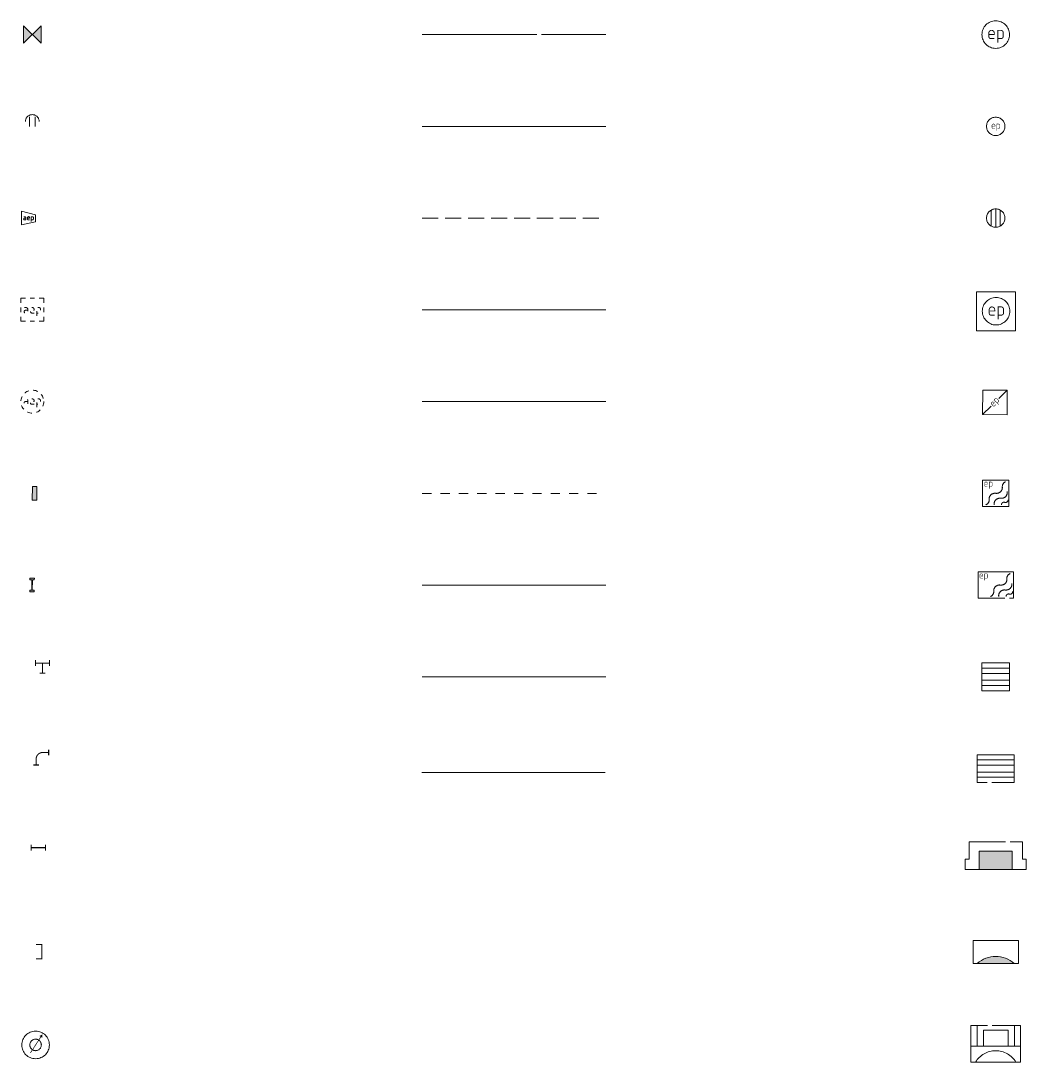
# Model space of a CAD drawing. Header units: metres. Extents: x 3068 to 3311, y 1718 to 1911.
# Drawn here: x 3100.8 to 3122.71, y 1887.85 to 1910.55 of the extents above; entities that cross this region are included whole.
import ezdxf

# ---------------------------------------------------------------- set-up
doc = ezdxf.new("R2010")
doc.units = ezdxf.units.M
for name, pattern in [('BL_0061', [2.5, 2.5, 0]), ('BL_0063', [0.5, 0.35, -0.15]), ('BL_0066', [0.4, 0.2, -0.2]), ('Socle_Continu', [2.5, 2.5, 0]), ('Socle_Discontinu', [0.075, 0.05, -0.025])]:
    doc.linetypes.add(name, pattern=pattern)
doc.layers.add('EAUPL_SCS', color=5, linetype='Socle_Continu', lineweight=13, true_color=0x0000ff)
doc.layers.add('EAUPO_SCT', color=140, linetype='Socle_Continu', lineweight=13)
doc.styles.add('Reseaux', font='arial.ttf')
doc.styles.get("Standard").update_dxf_attribs({"font": 'arial.ttf'})
doc.styles.add('Style_2', font='WINGDNG3.TTF')
doc.linetypes.add('BL_0062', pattern='A,0.127,0,["Γ",Standard,S=0.254,R=0,X=-0.127,Y=0]', length=0.127)
doc.linetypes.add('BL_0064', pattern='A,0.508,-0.381,[">",Standard,S=0.254,R=0,X=-0.3,Y=-0.127],0.381', length=1.27)
doc.linetypes.add('BL_0065', pattern='A,0.508,-0.381,[">",Standard,S=0.254,R=-23,X=-0.3,Y=-0.025],0.254', length=1.143)
doc.linetypes.add('BL_0067', pattern='A,0,["[",Standard,S=0.254,R=0,X=0,Y=-0.1],0.5,-0.5,0.5,-0.5,0.5,-0.5,0.5,-0.5', length=4)
doc.linetypes.add('BL_0068', pattern='A,0.508,-0.254,["}",Style_2,S=0.254,R=0,X=-0.2,Y=-0.12],0.254', length=1.016)
doc.linetypes.add('BL_0069', pattern='A,1,["<>",Standard,S=0.254,R=0,X=-0.2,Y=-0.12],0.254', length=1.254)

# ---------------------------------------------------------------- blocks, each defined once
blk = doc.blocks.new('BP_0085')
at = {"layer": 'EAUPL_SCS', "linetype": 'Socle_Continu'}
for p, q in [((0.353, 0.351), (0.534, 0.531)), ((0, 0), (0.185, 0.183))]:
    blk.add_line(p, q, dxfattribs=at)
at = {"layer": 'EAUPL_SCS', "linetype": 'Socle_Continu', "flags": 128}
blk.add_lwpolyline([(0.532, -0.002), (0, 0), (0.001, 0.532), (0.534, 0.531)], close=True, dxfattribs=at)
at = {"layer": 'EAUPL_SCS', "linetype": 'Socle_Continu', "const_width": 0.0107, "flags": 128}
for points in [[(0.289, 0.221), (0.261, 0.192, -0.424), (0.227, 0.191), (0.198, 0.219, -0.997785), (0.243, 0.266), (0.254, 0.255), (0.215, 0.214)], [(0.352, 0.217), (0.247, 0.317), (0.272, 0.343, -0.410802), (0.312, 0.344), (0.342, 0.315, -0.396178), (0.342, 0.276), (0.322, 0.256)]]:
    blk.add_lwpolyline(points, format="xyb", dxfattribs=at)
at = {"layer": 'EAUPL_SCS', "linetype": 'Socle_Continu', "flags": 9}
for tag, p in [('ID', (1.089, 0.793)), ('NATURE', (1.089, 0.472)), ('FAMILLE', (1.089, 0.151)), ('CALQUE', (1.089, -0.17)), ('PCRS', (1.089, -0.492))]:
    blk.add_attdef(tag, p, '', height=0.2, dxfattribs=at)
blk = doc.blocks.new('BP_0084')
at = {"layer": 'EAUPL_SCS', "linetype": 'Socle_Continu'}
blk.add_lwpolyline([(0, 0), (0.85, 0), (0.85, 0.85), (0, 0.85)], close=True, dxfattribs=at)
at = {"layer": 'EAUPL_SCS', "linetype": 'Socle_Continu', "const_width": 0.02, "flags": 128}
for points in [[(0.395, 0.339), (0.32, 0.339, -0.424), (0.275, 0.384), (0.275, 0.459, -0.997785), (0.395, 0.459), (0.395, 0.429), (0.29, 0.429)], [(0.469, 0.248), (0.469, 0.519), (0.537, 0.519, -0.410802), (0.589, 0.466), (0.589, 0.388, -0.396178), (0.537, 0.339), (0.484, 0.339)]]:
    blk.add_lwpolyline(points, format="xyb", dxfattribs=at)
at = {"layer": 'EAUPL_SCS', "linetype": 'Socle_Continu'}
blk.add_circle((0.425, 0.425), 0.3, dxfattribs=at)
at = {"layer": 'EAUPL_SCS', "linetype": 'Socle_Continu', "flags": 9}
for tag, p in [('ID', (1.171, 1.197)), ('NATURE', (1.171, 0.875)), ('FAMILLE', (1.171, 0.554)), ('CALQUE', (1.171, 0.233)), ('PCRS', (1.171, -0.088)), ('TYPE', (1.171, -0.41))]:
    blk.add_attdef(tag, p, '', height=0.2, dxfattribs=at)
blk = doc.blocks.new('BP_0083')
at = {"layer": 'EAUPL_SCS', "linetype": 'Socle_Continu'}
for p, q in [((-0.1, -0.173), (-0.1, 0.174)), ((0, 0.2), (0, -0.2)), ((0.1, -0.173), (0.1, 0.174))]:
    blk.add_line(p, q, dxfattribs=at)
blk.add_circle((0, 0), 0.2, dxfattribs=at)
at = {"layer": 'EAUPL_SCS', "linetype": 'Socle_Continu', "flags": 9}
for tag, p in [('ID', (0.631, 0.603)), ('NATURE', (0.631, 0.282)), ('FAMILLE', (0.631, -0.04)), ('CALQUE', (0.631, -0.361)), ('PCRS', (0.631, -0.682))]:
    blk.add_attdef(tag, p, '', height=0.2, dxfattribs=at)
blk = doc.blocks.new('BP_0081')
at = {"layer": 'EAUPL_SCS', "linetype": 'Socle_Continu', "const_width": 0.02, "flags": 128}
for points in [[(-0.031, -0.087), (-0.106, -0.087, -0.424), (-0.151, -0.042), (-0.151, 0.033, -0.997785), (-0.031, 0.033), (-0.031, 0.003), (-0.136, 0.003)], [(0.044, -0.177), (0.044, 0.093), (0.112, 0.093, -0.410802), (0.164, 0.041), (0.164, -0.037, -0.396178), (0.112, -0.087), (0.059, -0.087)]]:
    blk.add_lwpolyline(points, format="xyb", dxfattribs=at)
at = {"layer": 'EAUPL_SCS', "linetype": 'Socle_Continu'}
blk.add_circle((0, 0), 0.3, dxfattribs=at)
at = {"layer": 'EAUPL_SCS', "linetype": 'Socle_Continu', "flags": 9}
for tag, p in [('ID', (0.731, 0.67)), ('NATURE', (0.731, 0.348)), ('FAMILLE', (0.731, 0.027)), ('CALQUE', (0.731, -0.294)), ('PCRS', (0.731, -0.615)), ('TYPE', (0.731, -0.937))]:
    blk.add_attdef(tag, p, '', height=0.2, dxfattribs=at)
blk = doc.blocks.new('BP_0082')
at = {"layer": 'EAUPL_SCS', "linetype": 'Socle_Continu', "const_width": 0.0107, "flags": 128}
for points in [[(-0.016, -0.046), (-0.057, -0.046, -0.424), (-0.081, -0.022), (-0.081, 0.018, -0.997785), (-0.016, 0.018), (-0.016, 0.002), (-0.073, 0.002)], [(0.024, -0.095), (0.024, 0.05), (0.06, 0.05, -0.410802), (0.088, 0.022), (0.088, -0.02, -0.396178), (0.06, -0.046), (0.032, -0.046)]]:
    blk.add_lwpolyline(points, format="xyb", dxfattribs=at)
at = {"layer": 'EAUPL_SCS', "linetype": 'Socle_Continu'}
blk.add_circle((0, 0), 0.2, dxfattribs=at)
at = {"layer": 'EAUPL_SCS', "linetype": 'Socle_Continu', "flags": 9}
for tag, p in [('ID', (0.544, 0.461)), ('NATURE', (0.544, 0.14)), ('FAMILLE', (0.544, -0.181)), ('CALQUE', (0.544, -0.503)), ('PCRS', (0.544, -0.824))]:
    blk.add_attdef(tag, p, '', height=0.2, dxfattribs=at)
blk = doc.blocks.new('AP_0046')
at = {"layer": 'EAUPO_SCT', "linetype": 'Socle_Continu'}
blk.add_hatch(color=256, dxfattribs=at).paths.add_polyline_path([(0.101, 0.149), (0.099, -0.151), (-0.001, -0.15), (0.001, 0.15)])
at = {"layer": 'EAUPO_SCT', "linetype": 'Socle_Continu', "flags": 128}
blk.add_lwpolyline([(0.001, 0.15), (0.101, 0.149), (0.099, -0.151), (-0.001, -0.15)], close=True, dxfattribs=at)
at = {"layer": 'EAUPO_SCT', "linetype": 'Socle_Continu', "flags": 9}
for tag, p in [('ID', (0.768, 0.519)), ('NATURE', (0.768, 0.197)), ('FAMILLE', (0.768, -0.124)), ('CALQUE', (0.768, -0.445)), ('TYPE', (0.768, -0.767))]:
    blk.add_attdef(tag, p, '', height=0.2, dxfattribs=at)
blk = doc.blocks.new('AP_0045')
at = {"layer": 'EAUPO_SCT', "linetype": 'Socle_Discontinu', "flags": 128}
for points in [[(-0.099, 0), (-0.149, 0, 1.002527), (-0.149, -0.059), (-0.099, -0.059), (-0.099, 0.025, 0.408207), (-0.134, 0.059), (-0.168, 0.06)], [(0.039, -0.059), (-0.01, -0.059, -0.408864), (-0.04, -0.03), (-0.04, 0.02, -0.99952), (0.039, 0.02), (0.039, 0), (-0.04, 0)], [(0.099, -0.119), (0.099, 0.059), (0.143, 0.059, -0.410969), (0.178, 0.025), (0.178, -0.025, -0.406349), (0.143, -0.059), (0.099, -0.059)]]:
    blk.add_lwpolyline(points, format="xyb", dxfattribs=at)
at = {"layer": 'EAUPO_SCT', "linetype": 'Socle_Discontinu'}
blk.add_circle((0, 0), 0.25, dxfattribs=at)
at = {"layer": 'EAUPO_SCT', "linetype": 'Socle_Discontinu', "flags": 9}
for tag, p in [('ID', (0.789, 0.054)), ('NATURE', (0.789, -0.268)), ('FAMILLE', (0.789, -0.589)), ('CALQUE', (0.789, -0.91))]:
    blk.add_attdef(tag, p, '', height=0.2, dxfattribs=at)
blk = doc.blocks.new('AP_0044')
at = {"layer": 'EAUPO_SCT', "linetype": 'Socle_Discontinu'}
blk.add_lwpolyline([(0, 0), (0.501, 0), (0.501, 0.5), (0, 0.5)], close=True, dxfattribs=at)
at = {"layer": 'EAUPO_SCT', "linetype": 'Socle_Discontinu', "flags": 128}
for points in [[(0.117, 0.298, -0.408207), (0.151, 0.264), (0.151, 0.18), (0.102, 0.18, -1.002527), (0.102, 0.239)], [(0.29, 0.18), (0.241, 0.18, -0.408864), (0.211, 0.209), (0.211, 0.259, -0.99952), (0.29, 0.259), (0.29, 0.239), (0.211, 0.239)], [(0.349, 0.12), (0.349, 0.298), (0.394, 0.298, -0.410969), (0.429, 0.264), (0.429, 0.214, -0.406349), (0.394, 0.18), (0.349, 0.18)]]:
    blk.add_lwpolyline(points, format="xyb", dxfattribs=at)
for points in [[(0.082, 0.298), (0.117, 0.298)], [(0.151, 0.239), (0.102, 0.239)]]:
    blk.add_lwpolyline(points, dxfattribs=at)
at = {"layer": 'EAUPO_SCT', "linetype": 'Socle_Discontinu', "flags": 9}
for tag, p in [('ID', (1.008, 0.395)), ('NATURE', (1.008, 0.074)), ('FAMILLE', (1.008, -0.248)), ('CALQUE', (1.008, -0.569))]:
    blk.add_attdef(tag, p, '', height=0.2, dxfattribs=at)
blk = doc.blocks.new('AP_0043')
at = {"layer": 'EAUPO_SCT', "linetype": 'Socle_Continu', "flags": 128}
blk.add_lwpolyline([(-0.153, -0.146), (0.153, -0.075), (0.153, 0.075), (-0.153, 0.154)], close=True, dxfattribs=at)
for points in [[(-0.08, 0.035, -0.413065), (-0.059, 0.015), (-0.059, -0.035), (-0.089, -0.035, -0.998509), (-0.089, 0)], [(0.023, -0.035), (-0.006, -0.035, -0.408864), (-0.024, -0.018), (-0.024, 0.012, -0.99952), (0.023, 0.012), (0.023, 0), (-0.024, 0)], [(0.059, -0.071), (0.059, 0.035), (0.085, 0.035, -0.410969), (0.106, 0.015), (0.106, -0.015, -0.406349), (0.085, -0.035), (0.059, -0.035)]]:
    blk.add_lwpolyline(points, format="xyb", dxfattribs=at)
for points in [[(-0.101, 0.035), (-0.08, 0.035)], [(-0.059, 0), (-0.089, 0)]]:
    blk.add_lwpolyline(points, dxfattribs=at)
at = {"layer": 'EAUPO_SCT', "linetype": 'Socle_Continu', "flags": 9}
for tag, p in [('ID', (0.722, 0.515)), ('NATURE', (0.722, 0.193)), ('FAMILLE', (0.722, -0.128)), ('CALQUE', (0.722, -0.449)), ('TYPE', (0.722, -0.77))]:
    blk.add_attdef(tag, p, '', height=0.2, dxfattribs=at)
blk = doc.blocks.new('AP_0041')
at = {"layer": 'EAUPO_SCT', "linetype": 'Socle_Continu'}
blk.add_hatch(color=256, dxfattribs=at).paths.add_polyline_path([(-0.19, -0.19), (-0.19, 0.19), (0.19, -0.19), (0.19, 0.19)])
at = {"layer": 'EAUPO_SCT', "linetype": 'Socle_Continu', "flags": 128}
blk.add_lwpolyline([(-0.19, 0.19), (0.19, -0.19), (0.19, 0.19), (-0.19, -0.19)], close=True, dxfattribs=at)
at = {"layer": 'EAUPO_SCT', "linetype": 'Socle_Continu', "flags": 9}
for tag, p in [('ID', (0.715, 0.394)), ('NATURE', (0.715, 0.073)), ('FAMILLE', (0.715, -0.248)), ('CALQUE', (0.715, -0.57)), ('TYPE', (0.715, -0.891))]:
    blk.add_attdef(tag, p, '', height=0.2, dxfattribs=at)
blk = doc.blocks.new('AP_0047')
at = {"layer": 'EAUPO_SCT', "linetype": 'Socle_Continu'}
blk.add_hatch(color=256, dxfattribs=at).paths.add_polyline_path([(0.057, 0.15), (-0.043, 0.15), (-0.044, 0.113), (0, 0.112), (0, -0.112), (-0.044, -0.112), (-0.044, -0.15), (0.056, -0.15), (0.056, -0.113), (0.012, -0.113), (0.013, 0.112), (0.056, 0.112)])
for p, q in [((-0.043, 0.15), (-0.044, 0.113)), ((-0.044, 0.113), (0, 0.112)), ((0.057, 0.15), (-0.043, 0.15)), ((0, 0.112), (0, -0.112)), ((0.012, -0.113), (0.013, 0.112)), ((0.013, 0.112), (0.056, 0.112)), ((0.056, 0.112), (0.057, 0.15)), ((0, -0.112), (-0.044, -0.112)), ((-0.044, -0.112), (-0.044, -0.15)), ((-0.044, -0.15), (0.056, -0.15)), ((0.056, -0.113), (0.012, -0.113)), ((0.056, -0.15), (0.056, -0.113))]:
    blk.add_line(p, q, dxfattribs=at)
at = {"layer": 'EAUPO_SCT', "linetype": 'Socle_Continu', "flags": 9}
for tag, p in [('ID', (0.804, -0.066)), ('NATURE', (0.804, -0.387)), ('FAMILLE', (0.804, -0.708)), ('CALQUE', (0.804, -1.029))]:
    blk.add_attdef(tag, p, '', height=0.2, dxfattribs=at)
blk = doc.blocks.new('AP_0042')
at = {"layer": 'EAUPO_SCT', "linetype": 'Socle_Continu'}
for p, q in [((-0.06, 0), (-0.06, 0.21)), ((0.06, 0), (0.06, 0.21))]:
    blk.add_line(p, q, dxfattribs=at)
blk.add_arc((0, 0.105), 0.15, 0, 180, dxfattribs=at)
at = {"layer": 'EAUPO_SCT', "linetype": 'Socle_Continu', "flags": 9}
for tag, p in [('ID', (0.709, 0.457)), ('NATURE', (0.709, 0.136)), ('FAMILLE', (0.709, -0.185)), ('CALQUE', (0.709, -0.507))]:
    blk.add_attdef(tag, p, '', height=0.2, dxfattribs=at)
blk = doc.blocks.new('BP_0086')
at = {"layer": 'EAUPL_SCS', "linetype": 'Socle_Continu', "flags": 128}
blk.add_lwpolyline([(0.573, 0), (0.572, 0.573), (0, 0.573), (0, 0)], close=True, dxfattribs=at)
at = {"layer": 'EAUPL_SCS', "linetype": 'Socle_Continu', "const_width": 0.0107, "flags": 128}
for points in [[(0.106, 0.436), (0.066, 0.436, -0.424), (0.041, 0.461), (0.041, 0.501, -0.997785), (0.106, 0.501), (0.106, 0.485), (0.049, 0.485)], [(0.146, 0.388), (0.146, 0.533), (0.182, 0.533, -0.410802), (0.21, 0.505), (0.21, 0.463, -0.396178), (0.182, 0.436), (0.154, 0.436)]]:
    blk.add_lwpolyline(points, format="xyb", dxfattribs=at)
at = {"layer": 'EAUPL_SCS', "linetype": 'Socle_Continu', "flags": 128}
for points in [[(0.072, 0.036, 0.308109), (0.143, 0.143, -0.498161), (0.286, 0.287, 0.49989), (0.429, 0.43, -0.306811), (0.501, 0.537)], [(0.537, 0.323, -0.49989), (0.394, 0.179, 0.49989), (0.251, 0.036)], [(0.412, 0.036, -0.52802), (0.483, 0.09, 0.528439), (0.555, 0.144)]]:
    blk.add_lwpolyline(points, format="xyb", dxfattribs=at)
at = {"layer": 'EAUPL_SCS', "linetype": 'Socle_Continu', "flags": 9}
for tag, p in [('ID', (1.067, 0.906)), ('NATURE', (1.067, 0.585)), ('FAMILLE', (1.067, 0.264)), ('CALQUE', (1.067, -0.058)), ('PCRS', (1.067, -0.379))]:
    blk.add_attdef(tag, p, '', height=0.2, dxfattribs=at)
blk = doc.blocks.new('BP_0087')
at = {"layer": 'EAUPL_SCS', "linetype": 'Socle_Continu', "flags": 128}
blk.add_lwpolyline([(0.773, 0.001), (0.772, 0.573), (0, 0.573), (0, 0)], close=True, dxfattribs=at)
at = {"layer": 'EAUPL_SCS', "linetype": 'Socle_Continu', "const_width": 0.0107, "flags": 128}
for points in [[(0.106, 0.436), (0.066, 0.436, -0.424), (0.041, 0.461), (0.041, 0.501, -0.997785), (0.106, 0.501), (0.106, 0.485), (0.049, 0.485)], [(0.146, 0.388), (0.146, 0.533), (0.182, 0.533, -0.410802), (0.21, 0.505), (0.21, 0.463, -0.396178), (0.182, 0.436), (0.154, 0.436)]]:
    blk.add_lwpolyline(points, format="xyb", dxfattribs=at)
at = {"layer": 'EAUPL_SCS', "linetype": 'Socle_Continu', "flags": 128}
for points in [[(0.272, 0.036, 0.308109), (0.343, 0.143, -0.498161), (0.486, 0.287, 0.49989), (0.629, 0.43, -0.306811), (0.701, 0.538)], [(0.737, 0.323, -0.49989), (0.594, 0.179, 0.49989), (0.451, 0.036)], [(0.612, 0.036, -0.52802), (0.683, 0.09, 0.528439), (0.755, 0.144)]]:
    blk.add_lwpolyline(points, format="xyb", dxfattribs=at)
at = {"layer": 'EAUPL_SCS', "linetype": 'Socle_Continu', "flags": 9}
for tag, p in [('ID', (1.222, 0.853)), ('NATURE', (1.222, 0.532)), ('FAMILLE', (1.222, 0.211)), ('CALQUE', (1.222, -0.111)), ('PCRS', (1.222, -0.432))]:
    blk.add_attdef(tag, p, '', height=0.2, dxfattribs=at)
blk = doc.blocks.new('BP_0088')
at = {"layer": 'EAUPL_SCS', "linetype": 'Socle_Continu'}
for p, q in [((0.604, 0.491), (0, 0.491)), ((0, 0.378), (0.604, 0.378)), ((0.604, 0.227), (0, 0.227)), ((0, 0.113), (0.604, 0.114))]:
    blk.add_line(p, q, dxfattribs=at)
at = {"layer": 'EAUPL_SCS', "linetype": 'Socle_Continu', "flags": 128}
blk.add_lwpolyline([(0.604, 0), (0, 0), (0, 0.604), (0.604, 0.604)], close=True, dxfattribs=at)
at = {"layer": 'EAUPL_SCS', "linetype": 'Socle_Continu', "flags": 9}
for tag, p in [('ID', (1.06, 0.92)), ('NATURE', (1.06, 0.599)), ('FAMILLE', (1.06, 0.278)), ('CALQUE', (1.06, -0.044)), ('PCRS', (1.06, -0.365))]:
    blk.add_attdef(tag, p, '', height=0.2, dxfattribs=at)
blk = doc.blocks.new('BP_0089')
at = {"layer": 'EAUPL_SCS', "linetype": 'Socle_Continu'}
for p, q in [((0.804, 0.492), (0, 0.491)), ((0, 0.378), (0.804, 0.378)), ((0.804, 0.227), (0, 0.227)), ((0, 0.113), (0.804, 0.114))]:
    blk.add_line(p, q, dxfattribs=at)
at = {"layer": 'EAUPL_SCS', "linetype": 'Socle_Continu', "flags": 128}
blk.add_lwpolyline([(0, 0), (0, 0.604), (0.804, 0.605), (0.804, 0.001)], close=True, dxfattribs=at)
at = {"layer": 'EAUPL_SCS', "linetype": 'Socle_Continu', "flags": 9}
for tag, p in [('ID', (1.216, 0.998)), ('NATURE', (1.216, 0.677)), ('FAMILLE', (1.216, 0.355)), ('CALQUE', (1.216, 0.034)), ('PCRS', (1.216, -0.287))]:
    blk.add_attdef(tag, p, '', height=0.2, dxfattribs=at)
blk = doc.blocks.new('BP_0090')
at = {"layer": 'EAUPL_SCS', "linetype": 'Socle_Continu'}
blk.add_hatch(color=256, dxfattribs=at).paths.add_polyline_path([(0.083, 0), (0.083, 0.394), (0.802, 0.394), (0.802, 0)])
at = {"layer": 'EAUPL_SCS', "linetype": 'Socle_Continu', "flags": 128}
for points in [[(-0.221, 0.225), (-0.221, 0), (0, 0), (0.885, 0), (1.106, 0), (1.106, 0.225), (1.023, 0.225), (1.023, 0.6), (-0.138, 0.6), (-0.138, 0.225)], [(0.083, 0.394), (0.802, 0.394), (0.802, 0), (0.083, 0)]]:
    blk.add_lwpolyline(points, close=True, dxfattribs=at)
at = {"layer": 'EAUPL_SCS', "linetype": 'Socle_Continu', "flags": 9}
for tag, p in [('ID', (1.355, 0.78)), ('NATURE', (1.355, 0.459)), ('FAMILLE', (1.355, 0.137)), ('CALQUE', (1.355, -0.184)), ('PCRS', (1.355, -0.505))]:
    blk.add_attdef(tag, p, '', height=0.2, dxfattribs=at)
blk = doc.blocks.new('BP_0091')
at = {"layer": 'EAUPL_SCS', "linetype": 'Socle_Continu'}
h = blk.add_hatch(color=256, dxfattribs=at)
h.dxf.hatch_style = 1
h.paths.add_polyline_path([(0.093, 0), (0.898, 0, 0.388383)])
blk.add_line((0.898, 0), (0.093, 0), dxfattribs=at)
at = {"layer": 'EAUPL_SCS', "linetype": 'Socle_Continu', "flags": 128}
blk.add_lwpolyline([(0, 0), (0, 0.5), (0.99, 0.5), (0.99, 0)], close=True, dxfattribs=at)
at = {"layer": 'EAUPL_SCS', "linetype": 'Socle_Continu'}
blk.add_arc((0.495, -0.44), 0.596, 47.5494, 132.4506, dxfattribs=at)
at = {"layer": 'EAUPL_SCS', "linetype": 'Socle_Continu', "flags": 9}
for tag, p in [('ID', (1.448, 0.909)), ('NATURE', (1.448, 0.587)), ('FAMILLE', (1.448, 0.266)), ('CALQUE', (1.448, -0.055)), ('PCRS', (1.448, -0.377))]:
    blk.add_attdef(tag, p, '', height=0.2, dxfattribs=at)
blk = doc.blocks.new('BP_0092')
at = {"layer": 'EAUPL_SCS', "linetype": 'Socle_Continu'}
for p, q in [((0.135, 0.8), (0.135, 0.35)), ((0.947, 0.35), (0.947, 0.8)), ((0, 0.35), (1.082, 0.35))]:
    blk.add_line(p, q, dxfattribs=at)
at = {"layer": 'EAUPL_SCS', "linetype": 'Socle_Continu', "flags": 128}
blk.add_lwpolyline([(0, 0), (1.082, 0), (1.082, 0.8), (0.947, 0.8), (0.135, 0.8), (0, 0.8), (0, 0.35)], close=True, dxfattribs=at)
blk.add_lwpolyline([(0.271, 0.35), (0.271, 0.7), (0.812, 0.7), (0.812, 0.35)], dxfattribs=at)
at = {"layer": 'EAUPL_SCS', "linetype": 'Socle_Continu'}
blk.add_arc((0.541, -0.262), 0.512, 30.7558, 149.2442, dxfattribs=at)
at = {"layer": 'EAUPL_SCS', "linetype": 'Socle_Continu', "flags": 9}
for tag, p in [('ID', (1.47, 1.096)), ('NATURE', (1.47, 0.774)), ('FAMILLE', (1.47, 0.453)), ('CALQUE', (1.47, 0.132)), ('PCRS', (1.47, -0.19))]:
    blk.add_attdef(tag, p, '', height=0.2, dxfattribs=at)
blk = doc.blocks.new('AP_2026')
at = {"layer": 'EAUPO_SCT', "linetype": 'Socle_Continu', "const_width": 0.0225, "flags": 128}
for points in [[(-0.155, -0.063), (-0.155, 0.063)], [(-0.155, 0), (0.155, 0)], [(0, -0.222), (0, 0)], [(0.155, -0.063), (0.155, 0.063)], [(-0.063, -0.222), (0.063, -0.222)]]:
    blk.add_lwpolyline(points, dxfattribs=at)
at = {"layer": 'EAUPO_SCT', "linetype": 'Socle_Continu', "flags": 9}
for tag, p in [('ID', (0.905, -0.058)), ('NATURE', (0.905, -0.38)), ('CALQUE', (0.905, -1.022)), ('TYPE', (0.905, -1.344))]:
    blk.add_attdef(tag, p, '', height=0.2, dxfattribs=at)
at = {"layer": 'EAUPO_SCT', "linetype": 'Socle_Continu', "style": 'Reseaux', "flags": 9}
blk.add_attdef('FAMILLE', (0.905, -0.701), '', height=0.2, dxfattribs=at)
blk = doc.blocks.new('AP_2027')
at = {"layer": 'EAUPO_SCT', "linetype": 'Socle_Continu', "const_width": 0.0225, "flags": 128}
blk.add_lwpolyline([(0, -0.275), (0, -0.15, -0.414214), (0.15, 0), (0.275, 0)], format="xyb", dxfattribs=at)
for points in [[(0.275, -0.063), (0.275, 0.063)], [(-0.063, -0.275), (0.063, -0.275)]]:
    blk.add_lwpolyline(points, dxfattribs=at)
at = {"layer": 'EAUPO_SCT', "linetype": 'Socle_Continu', "flags": 9}
for tag, p in [('ID', (1.186, -0.133)), ('NATURE', (1.186, -0.455)), ('TYPE', (1.186, -1.418))]:
    blk.add_attdef(tag, p, '', height=0.2, dxfattribs=at)
at = {"layer": 'EAUPO_SCT', "linetype": 'Socle_Continu', "style": 'Reseaux', "flags": 9}
for tag, p in [('FAMILLE', (1.186, -0.776)), ('CALQUE', (1.186, -1.097))]:
    blk.add_attdef(tag, p, '', height=0.2, dxfattribs=at)
blk = doc.blocks.new('AP_2028')
at = {"layer": 'EAUPO_SCT', "linetype": 'Socle_Continu', "const_width": 0.0225, "flags": 128}
for points in [[(-0.157, -0.063), (-0.157, 0.063)], [(-0.157, 0), (0.157, 0)], [(0.157, -0.063), (0.157, 0.063)]]:
    blk.add_lwpolyline(points, dxfattribs=at)
at = {"layer": 'EAUPO_SCT', "linetype": 'Socle_Continu', "flags": 9}
for tag, p in [('ID', (0.999, -0.033)), ('NATURE', (0.999, -0.355)), ('CALQUE', (0.999, -0.997)), ('TYPE', (0.999, -1.318))]:
    blk.add_attdef(tag, p, '', height=0.2, dxfattribs=at)
at = {"layer": 'EAUPO_SCT', "linetype": 'Socle_Continu', "style": 'Reseaux', "flags": 9}
blk.add_attdef('FAMILLE', (0.999, -0.676), '', height=0.2, dxfattribs=at)
blk = doc.blocks.new('AP_2029')
at = {"layer": 'EAUPO_SCT', "linetype": 'Socle_Continu', "const_width": 0.0225, "flags": 128}
blk.add_lwpolyline([(-0.125, 0.157), (0, 0.157), (0, -0.157), (-0.125, -0.157)], dxfattribs=at)
at = {"layer": 'EAUPO_SCT', "linetype": 'Socle_Continu', "flags": 9}
for tag, p in [('ID', (0.92, 0.234)), ('NATURE', (0.92, -0.087)), ('CALQUE', (0.92, -0.73)), ('TYPE', (0.92, -1.051))]:
    blk.add_attdef(tag, p, '', height=0.2, dxfattribs=at)
at = {"layer": 'EAUPO_SCT', "linetype": 'Socle_Continu', "style": 'Reseaux', "flags": 9}
blk.add_attdef('FAMILLE', (0.92, -0.408), '', height=0.2, dxfattribs=at)
blk = doc.blocks.new('AP_2030')
at = {"layer": 'EAUPO_SCT', "linetype": 'Socle_Continu', "flags": 128}
blk.add_lwpolyline([(0.114, 0.176, 0.075, 0, 0), (0.149, 0.231, 0, 0, 0)], format="xyseb", dxfattribs=at)
at = {"layer": 'EAUPO_SCT', "linetype": 'Socle_Continu', "const_width": 0.015, "flags": 128}
blk.add_lwpolyline([(-0.114, -0.176), (0.114, 0.176)], dxfattribs=at)
at = {"layer": 'EAUPO_SCT', "linetype": 'Socle_Continu'}
for radius in [0.3, 0.125]:
    blk.add_circle((0, 0), radius, dxfattribs=at)
at = {"layer": 'EAUPO_SCT', "linetype": 'Socle_Continu', "flags": 9}
for tag, p in [('ID', (0.935, 0.36)), ('NATURE', (0.935, 0.039)), ('TYPE', (0.935, -0.925))]:
    blk.add_attdef(tag, p, '', height=0.2, dxfattribs=at)
at = {"layer": 'EAUPO_SCT', "linetype": 'Socle_Continu', "style": 'Reseaux', "flags": 9}
for tag, p in [('FAMILLE', (0.935, -0.283)), ('CALQUE', (0.935, -0.604))]:
    blk.add_attdef(tag, p, '', height=0.2, dxfattribs=at)

msp = doc.modelspace()

# ---------------------------------------------------------------- linework, layer by layer
at = {"layer": 'EAUPL_SCS', "linetype": 'BL_0061', "flags": 128}
msp.add_lwpolyline([(3109.549, 1910.253), (3113.549, 1910.253)], dxfattribs=at)
at = {"layer": 'EAUPL_SCS', "linetype": 'BL_0062', "flags": 128}
msp.add_lwpolyline([(3109.549, 1908.253), (3113.549, 1908.253)], dxfattribs=at)
at = {"layer": 'EAUPL_SCS', "linetype": 'BL_0063', "flags": 128}
msp.add_lwpolyline([(3109.549, 1906.253), (3113.549, 1906.253)], dxfattribs=at)
at = {"layer": 'EAUPL_SCS', "linetype": 'BL_0064', "flags": 128}
msp.add_lwpolyline([(3109.549, 1904.253), (3113.549, 1904.253)], dxfattribs=at)
at = {"layer": 'EAUPL_SCS', "linetype": 'BL_0065', "flags": 128}
msp.add_lwpolyline([(3109.549, 1902.253), (3113.549, 1902.253)], dxfattribs=at)
at = {"layer": 'EAUPL_SCS', "linetype": 'BL_0066', "flags": 128}
msp.add_lwpolyline([(3109.549, 1900.253), (3113.549, 1900.253)], dxfattribs=at)
at = {"layer": 'EAUPL_SCS', "linetype": 'BL_0067', "flags": 128}
msp.add_lwpolyline([(3109.549, 1898.253), (3113.549, 1898.253)], dxfattribs=at)
at = {"layer": 'EAUPL_SCS', "linetype": 'BL_0068', "flags": 128}
msp.add_lwpolyline([(3109.549, 1896.253), (3113.549, 1896.253)], dxfattribs=at)
at = {"layer": 'EAUPL_SCS', "linetype": 'BL_0069', "flags": 128}
msp.add_lwpolyline([(3109.538, 1894.167), (3113.538, 1894.167)], dxfattribs=at)

# ---------------------------------------------------------------- block references
at = {"layer": 'EAUPL_SCS', "linetype": 'Socle_Continu'}
for name, p in [('BP_0081', (3122.049, 1910.253)), ('BP_0082', (3122.049, 1908.253)), ('BP_0083', (3122.049, 1906.253)), ('BP_0084', (3121.632, 1903.798)), ('BP_0085', (3121.764, 1901.97)), ('BP_0086', (3121.763, 1899.967)), ('BP_0087', (3121.663, 1897.967)), ('BP_0088', (3121.747, 1895.951)), ('BP_0089', (3121.647, 1893.951)), ('BP_0090', (3121.607, 1892.056)), ('BP_0091', (3121.554, 1890.003)), ('BP_0092', (3121.508, 1887.853))]:
    msp.add_blockref(name, p, dxfattribs=at)
at = {"layer": 'EAUPO_SCT', "linetype": 'Socle_Continu'}
for name, p in [('AP_0041', (3101.049, 1910.253)), ('AP_0042', (3101.049, 1908.253)), ('AP_0043', (3100.967, 1906.249)), ('AP_0044', (3100.799, 1904.004)), ('AP_0045', (3101.049, 1902.253)), ('AP_0046', (3101.049, 1900.254)), ('AP_0047', (3101.037, 1898.253)), ('AP_2026', (3101.272, 1896.554)), ('AP_2027', (3101.131, 1894.606)), ('AP_2028', (3101.178, 1892.529)), ('AP_2029', (3101.256, 1890.261)), ('AP_2030', (3101.121, 1888.229))]:
    msp.add_blockref(name, p, dxfattribs=at)

doc.saveas('drawing.dxf')
